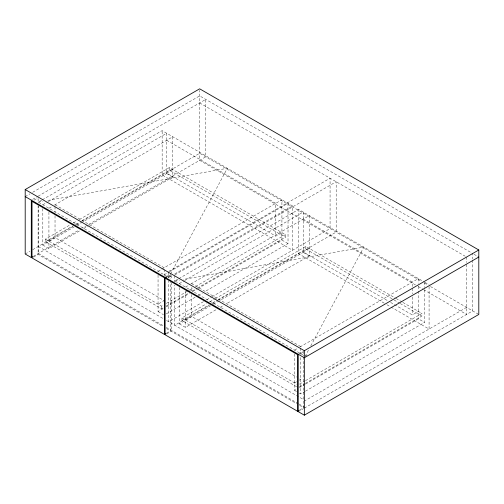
<?xml version="1.0" encoding="UTF-8"?>
<svg xmlns="http://www.w3.org/2000/svg" width="504" height="504" viewBox="0 0 504 504"><rect width="100%" height="100%" fill="white"/><g stroke="black" fill="none" stroke-linecap="round" stroke-linejoin="round"><path stroke-width="0.38" stroke-dasharray="2.52 1.89" d="M41.687 200.176L38.285 202.142L168.695 277.433L170.182 274.667M170.554 273.981L227.354 168.273L46.809 200.617M178.202 278.995L174.8 280.961L305.21 356.252L308.921 349.341M310.779 345.889L363.875 247.092L183.324 279.43M25.2 196.604L29.969 193.845M32.697 192.276L199.66 95.88L472.695 253.512L472.695 259.018M32.672 199.338L37.441 196.585M38.121 196.195L205.771 99.401L205.771 156.813L82.417 228.029M34.039 200.157L38.109 197.807M42.367 199.786L162.149 130.624L292.559 205.916L292.559 250.236L162.149 174.945L162.149 130.624M42.821 204.763L47.584 202.009M48.264 201.619L166.685 133.245L166.685 173.534L82.977 221.867M48.926 208.284L51.647 206.716M54.369 205.141L172.796 136.773L172.796 177.061L89.082 225.395M162.905 307.976L161.545 308.757L45.436 241.725L45.436 239.11L69.936 224.96M73.345 222.995L76.747 221.036M79.468 219.461L169.306 167.593L285.409 234.625L285.409 237.245L197.612 287.935M45.436 241.725L72.664 226.006M75.386 224.438L78.788 222.472M82.19 220.506L169.306 170.213L285.409 237.245M25.2 254.016L29.969 251.263M32.697 249.688L73.691 226.019M76.312 224.507L81.182 221.691M81.843 221.313L199.66 153.292L421.646 281.452M48.926 241.12L55.03 237.598L164.159 300.598L158.054 304.126M172.796 169.609L166.685 173.13L275.814 236.137L281.919 232.609M42.821 208.637L42.821 245.051L74.126 226.976M76.847 225.401L82.297 222.258M33.352 256.36L79.141 229.925M33.358 257.16L38.109 254.419L163.057 326.554M42.821 245.051L48.926 248.573L80.237 230.498M83.639 228.539L88.402 225.786M158.054 271.291L281.919 199.773L281.919 240.061L198.204 288.395M168.695 271.391L330.07 178.221L330.07 228.583L212.253 296.604M164.159 274.812L168.922 272.066M169.602 271.669L288.023 203.301L288.023 243.589L204.996 291.526M166.459 276.608L169.848 274.649M167.152 277.011L170.547 275.052M168.695 277.433L172.097 275.468M174.819 273.899L292.559 205.916M174.8 274.913L336.181 181.742L336.181 232.105L219.038 299.735M178.882 278.599L298.67 209.444L423.864 281.723M179.336 283.576L184.099 280.829M184.779 280.432L303.206 212.064L303.206 252.353L219.492 300.686M185.441 287.104L188.168 285.529M190.89 283.96L309.311 215.586L309.311 255.881L226.277 303.817M45.436 239.11L161.545 306.142L162.905 305.355M166.307 303.389L188.087 290.814M188.767 290.424L192.849 288.067M195.571 286.493L285.409 234.625M166.307 306.01L188.767 293.038M192.169 291.079L196.932 288.326M158.054 275.165L158.054 311.579L163.498 308.435M166.219 306.867L189.359 293.504M192.761 291.539L197.524 288.786M166.2 313.923L197.505 295.848M198.185 295.457L202.274 293.101M203.421 301.701L168.695 321.754L168.695 280.835M206.81 299.748L211.592 296.988M296.698 386.789L181.957 320.544L181.957 317.923L206.457 303.78M209.859 301.814L214.622 299.061M215.303 298.67L305.821 246.412L395.445 298.154M181.957 320.544L209.179 304.826M212.581 302.86L217.344 300.113M218.024 299.716L305.821 249.026L393.41 299.596M209.525 305.229L174.8 325.275L174.8 285.144M212.234 303.666L216.336 301.298M185.441 319.939L191.552 316.411L296.61 377.068M309.311 248.422L303.206 251.95L387.929 300.863M179.336 287.45L179.336 323.864L210.647 305.789M213.368 304.221L218.812 301.077M166.459 333.22L170.528 330.87L170.528 282.12M166.477 334.013L171.221 331.273L296.85 403.799M179.336 323.864L185.441 327.392L216.752 309.317M220.154 307.352L223.556 305.386M294.569 350.104L297.291 348.535M300.012 346.96L418.433 278.592L418.433 283.279M298.916 353.839L303.005 351.483M300.674 353.632L303.395 352.057M305.21 356.252L307.251 355.068M294.569 382.939L296.604 381.767M299.319 380.199L300.674 379.418L299.319 378.636M390.638 302.432L412.329 314.956L418.433 311.428M299.42 384.168L304.863 381.024M305.544 380.633L421.924 313.444L421.924 316.058L305.544 383.254M299.42 386.789L304.863 383.645M294.569 353.978L294.569 390.398L296.61 389.214M299.332 387.645L304.775 384.502M305.456 384.111L418.433 318.881L424.544 322.409L424.544 288.313M299.319 393.139L300.674 393.92L304.756 391.564M305.437 391.173L424.544 322.409M466.591 307.396L305.21 400.567L166.301 320.368M299.571 410.073L303.641 407.723L303.641 356.618M298.229 411.648L303.685 408.498M304.366 408.108L472.695 310.924L472.695 259.799M38.285 202.142L42.935 201.31M174.8 280.961L179.449 280.123M474.037 254.287L478.8 257.034M199.66 102.929L465.224 256.252M425.004 282.385L429.08 284.735M424.349 283.015L427.776 284.993M430.479 286.549L478.8 314.452M166.685 140.295L275.814 203.301L275.814 236.137M303.206 219.114L412.329 282.114L412.329 287.589M415.516 284.962L199.66 160.341L199.66 90.392M418.244 286.537L423.007 289.29M423.688 289.68L466.591 314.452L466.591 263.327M396.068 298.513L402.236 302.072M402.847 302.425L421.924 313.444M394.09 299.987L399.521 303.125M400.201 303.515L421.924 316.058M166.685 173.534L172.796 177.061M281.919 240.061L288.023 243.589M303.206 252.353L309.311 255.881M384.25 303.175L298.67 253.764L298.67 209.444M386.965 304.744L390.361 306.703M391.041 307.094L429.08 329.055L429.08 286.291M164.159 267.763L55.03 204.763L55.03 212.581M191.552 283.576L300.674 346.582M181.957 317.923L296.698 384.174M158.054 311.579L163.479 314.71M294.569 390.398L296.604 391.57M38.285 246.462L163.258 318.616M162.893 325.452L38.285 253.512L38.285 206.029M166.301 327.424L298.399 403.691M299.08 404.082L305.21 407.623M166.452 328.514L170.528 330.87M299.565 405.367L303.641 407.723M466.591 257.034L466.591 262.54M424.544 282.114L424.544 287.538M418.433 286.341L418.433 290.317M418.433 291.098L418.433 318.881M412.329 288.37L412.329 293.845M412.329 296.969L412.329 314.956M305.821 246.412L305.821 249.026M303.641 351.112L303.641 355.83M300.674 348.144L300.674 354.4M300.674 357.506L300.674 393.92M191.552 287.488L191.552 291.394M191.552 294.525L191.552 316.411M185.441 290.978L185.441 327.392M174.8 275.701L174.8 281.994M171.221 275.449L171.221 279.38M171.221 282.524L171.221 331.273M170.528 274.258L170.528 278.977M169.306 167.593L169.306 170.213M168.695 272.179L168.695 277.685M164.159 269.325L164.159 275.581M161.545 306.142L161.545 308.757M55.03 215.706L55.03 237.598M48.926 212.159L48.926 248.573M38.109 198.595L38.109 202.526M38.109 205.67L38.109 254.419"/><path stroke-width="0.76" d="M32.672 256.757L31.305 257.538L25.2 254.016L25.2 189.548L199.66 88.824L478.8 249.984L478.8 314.452L304.34 415.176L298.229 411.648L298.229 354.236M165.778 333.61L164.417 334.391L32.004 257.941L32.004 201.335L164.417 277.786L165.778 277.005M298.891 410.464L297.536 411.245L165.117 334.795L165.117 278.189L166.477 277.402M25.2 189.548L304.34 350.708L478.8 249.984M478.8 257.034L304.34 357.758L25.2 196.604M165.117 278.189L297.536 354.64L297.536 411.245M304.34 350.708L304.34 415.176M164.417 277.786L164.417 334.391M31.305 200.126L31.305 257.538"/></g></svg>
